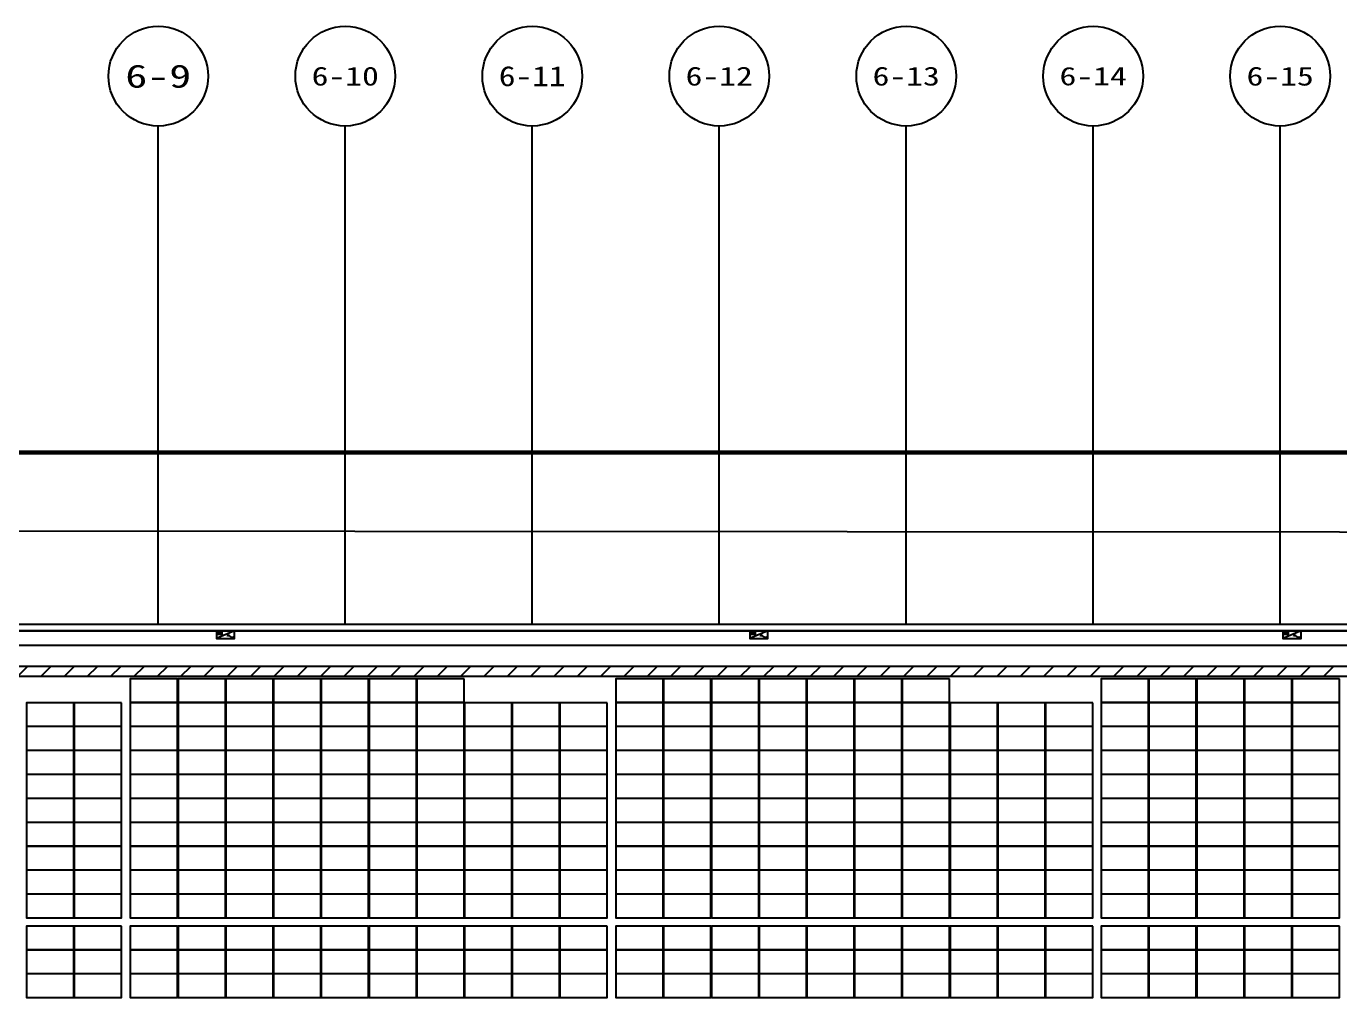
# Model space of a CAD drawing. Header units: metres. Extents: x 1218 to 2690, y 1163 to 1758.
# Drawn here: x 2149.3 to 2212.5, y 1476.2 to 1522.9 of the extents above; entities that cross this region are included whole.
import ezdxf
from ezdxf.enums import TextEntityAlignment as Align

# ---------------------------------------------------------------- set-up
doc = ezdxf.new("R2010")
doc.units = ezdxf.units.M
for name, color, linetype in [('AXIS', 3, 'Continuous'), ('AXIS_TEXT', 7, 'Continuous'), ('WALL', 9, 'Continuous'), ('单元区域外轮廓', 7, 'ByLayer'), ('屋脊线', 7, 'ByLayer'), ('接线图文字', 7, 'Continuous'), ('电缆通道', 7, 'ByLayer'), ('组件', 7, 'ByLayer'), ('运维走道板', 1, 'Continuous'), ('逆变器', 7, 'ByLayer')]:
    doc.layers.add(name, color=color, linetype=linetype)
doc.styles.add('COMPLEX', font='COMPLEX')

# ---------------------------------------------------------------- blocks, each defined once
blk = doc.blocks.new('_AXISO')
blk.add_circle((0, 0), 0.5)
at = {"layer": 'AXIS_TEXT', "style": 'COMPLEX', "width": 1.041667}
blk.add_attdef('A', text='', height=0.56, dxfattribs=at).set_placement((-0.25, -0.28), (0.25, -0.28), align=Align.FIT)
blk = doc.blocks.new('DT1')
at = {"layer": 'AXIS', "color": 252, "true_color": 0x939598}
for p, q in [((948160, 2023104), (948160, 2047104)), ((957160, 2023104), (957160, 2047104)), ((966160, 2023104), (966160, 2047104)), ((975160, 2023104), (975160, 2047104)), ((984160, 2023104), (984160, 2047104)), ((993160, 2023104), (993160, 2047104)), ((1002160, 2023104), (1002160, 2047104))]:
    blk.add_line(p, q, dxfattribs=at)
at = {"layer": 'WALL'}
for p, q in [((1243660, 2023104), (77860, 2023104)), ((1243360, 2022804), (78160, 2022804))]:
    blk.add_line(p, q, dxfattribs=at)
blk.add_lwpolyline([(1182610, 2022104), (875710, 2022104)], dxfattribs=at)
at = {"layer": 'AXIS', "color": 252, "true_color": 0x939598}
ref = blk.add_blockref('_AXISO', (948160, 2049504), dxfattribs=dict(at, xscale=4800, yscale=4800, zscale=4800))
ref.add_attrib('A', '6-9', dxfattribs={"layer": 'AXIS_TEXT', "height": 1110}).set_placement((946574, 2048949), (949746, 2048949), align=Align.FIT)
ref = blk.add_blockref('_AXISO', (957160, 2049504), dxfattribs=dict(at, xscale=4800, yscale=4800, zscale=4800))
ref.add_attrib('A', '6-10', dxfattribs={"layer": 'AXIS_TEXT', "height": 906}).set_placement((955542, 2049051), (958778, 2049051), align=Align.FIT)
ref = blk.add_blockref('_AXISO', (966160, 2049504), dxfattribs=dict(at, xscale=4800, yscale=4800, zscale=4800))
ref.add_attrib('A', '6-11', dxfattribs={"layer": 'AXIS_TEXT', "height": 965.5}).set_placement((964551, 2049021), (967769, 2049021), align=Align.FIT)
ref = blk.add_blockref('_AXISO', (975160, 2049504), dxfattribs=dict(at, xscale=4800, yscale=4800, zscale=4800))
ref.add_attrib('A', '6-12', dxfattribs={"layer": 'AXIS_TEXT', "height": 906}).set_placement((973542, 2049051), (976778, 2049051), align=Align.FIT)
ref = blk.add_blockref('_AXISO', (984160, 2049504), dxfattribs=dict(at, xscale=4800, yscale=4800, zscale=4800))
ref.add_attrib('A', '6-13', dxfattribs={"layer": 'AXIS_TEXT', "height": 906}).set_placement((982542, 2049051), (985778, 2049051), align=Align.FIT)
ref = blk.add_blockref('_AXISO', (993160, 2049504), dxfattribs=dict(at, xscale=4800, yscale=4800, zscale=4800))
ref.add_attrib('A', '6-14', dxfattribs={"layer": 'AXIS_TEXT', "height": 884.1}).set_placement((991539, 2049062), (994781, 2049062), align=Align.FIT)
ref = blk.add_blockref('_AXISO', (1002160, 2049504), dxfattribs=dict(at, xscale=4800, yscale=4800, zscale=4800))
ref.add_attrib('A', '6-15', dxfattribs={"layer": 'AXIS_TEXT', "height": 906}).set_placement((1000542, 2049051), (1003778, 2049051), align=Align.FIT)
blk = doc.blocks.new('*U582')
at = {"layer": '单元区域外轮廓', "color": 2}
blk.add_polyline3d([(582600, -78700, 12000), (-582600, -78700, 12000), (-582600, 78700, 12000), (582600, 78700, 12000)], close=True, dxfattribs=at)
at = {"flags": 1}
for tag in ['unit_id', 'unit_name', 'parapet_height', 'ground_elevation', 'is_enable_parapet']:
    blk.add_attdef(tag, (0, 0), '', height=2.5, dxfattribs=at)
blk = doc.blocks.new('*U583')
at = {"layer": '屋脊线', "color": 30}
blk.add_line((582600, 78700, 12000), (-582600, 78700, 12000), dxfattribs=at)
at = {"flags": 1}
for tag in ['unit_id', 'unit_name']:
    blk.add_attdef(tag, (0, 0), '', height=2.5, dxfattribs=at)
blk = doc.blocks.new('*U586')
at = {"color": 0}
blk.add_polyline3d([(0, 0, 0), (-227.8, 0, 0), (-227.8, -113.3, 5.8), (0, -113.3, 5.8)], close=True, dxfattribs=at)
at = {"flags": 1}
for tag in ['mounting-hole-spacing1', 'mounting-hole-spacing2', 'module-material', 'vmpo', 'voco', 'silicon-material', 'panel-length', 'panel-width', 'panel-height', 'userid', 'theme', 'note', 'name', 'pmax', 'company-name', 'id', 'impo', 'isco']:
    blk.add_attdef(tag, (0, 0), '', height=2.5, dxfattribs=at)
blk = doc.blocks.new('*U587')
at = {"layer": '组件', "color": 13}
for p in [(28833.2, 7639.6, 1221.7), (28333.4, 7524.4, 1227.6), (28563.2, 7524.4, 1227.6), (28833.2, 7524.4, 1227.6), (28333.4, 7409.1, 1233.4), (28563.2, 7409.1, 1233.4), (28833.2, 7409.1, 1233.4), (28333.4, 7293.9, 1239.3), (28563.2, 7293.9, 1239.3), (28833.2, 7293.9, 1239.3), (28333.4, 7178.6, 1245.1), (28563.2, 7178.6, 1245.1), (28833.2, 7178.6, 1245.1), (28333.4, 7063.4, 1251), (28563.2, 7063.4, 1251), (28833.2, 7063.4, 1251), (28333.4, 6948.1, 1256.9), (28563.2, 6948.1, 1256.9), (28333.4, 6832.9, 1262.7), (28563.2, 6832.9, 1262.7), (28333.4, 6717.6, 1268.6), (28563.2, 6717.6, 1268.6), (28333.4, 6602.4, 1274.4), (28563.2, 6602.4, 1274.4)]:
    blk.add_blockref('*U586', p, dxfattribs=at)
at = {"layer": '组件', "color": 72}
for p in [(29063, 7639.6, 1221.7), (29292.8, 7639.6, 1221.7), (29522.6, 7639.6, 1221.7), (29752.4, 7639.6, 1221.7), (29982.2, 7639.6, 1221.7), (30212, 7639.6, 1221.7), (31170.3, 7639.6, 1221.7), (29063, 7524.4, 1227.6), (29292.8, 7524.4, 1227.6), (29522.6, 7524.4, 1227.6), (29752.4, 7524.4, 1227.6), (29982.2, 7524.4, 1227.6), (30212, 7524.4, 1227.6), (30441.8, 7524.4, 1227.6), (30671.6, 7524.4, 1227.6), (30901.4, 7524.4, 1227.6), (31170.3, 7524.4, 1227.6), (29063, 7409.1, 1233.4), (29292.8, 7409.1, 1233.4), (29522.6, 7409.1, 1233.4), (29752.4, 7409.1, 1233.4), (29982.2, 7409.1, 1233.4), (30212, 7409.1, 1233.4), (30441.8, 7409.1, 1233.4), (30671.6, 7409.1, 1233.4), (30901.4, 7409.1, 1233.4), (31170.3, 7409.1, 1233.4), (29063, 7293.9, 1239.3), (29292.8, 7293.9, 1239.3), (29522.6, 7293.9, 1239.3), (29752.4, 7293.9, 1239.3), (29982.2, 7293.9, 1239.3), (30212, 7293.9, 1239.3), (30441.8, 7293.9, 1239.3), (30671.6, 7293.9, 1239.3), (30901.4, 7293.9, 1239.3), (31170.3, 7293.9, 1239.3), (31400.1, 7293.9, 1239.3), (29063, 7178.6, 1245.1), (29292.8, 7178.6, 1245.1), (29522.6, 7178.6, 1245.1), (29752.4, 7178.6, 1245.1), (29982.2, 7178.6, 1245.1), (30212, 7178.6, 1245.1), (30441.8, 7178.6, 1245.1), (30671.6, 7178.6, 1245.1), (30901.4, 7178.6, 1245.1), (31170.3, 7178.6, 1245.1), (31400.1, 7178.6, 1245.1), (29063, 7063.4, 1251), (29292.8, 7063.4, 1251), (29522.6, 7063.4, 1251), (29752.4, 7063.4, 1251), (29982.2, 7063.4, 1251), (30212, 7063.4, 1251), (30441.8, 7063.4, 1251), (30671.6, 7063.4, 1251), (30901.4, 7063.4, 1251), (31170.3, 7063.4, 1251), (31400.1, 7063.4, 1251), (28833.2, 6948.1, 1256.9), (29063, 6948.1, 1256.9), (29292.8, 6948.1, 1256.9), (29522.6, 6948.1, 1256.9), (29752.4, 6948.1, 1256.9), (29982.2, 6948.1, 1256.9), (30212, 6948.1, 1256.9), (30441.8, 6948.1, 1256.9), (30671.6, 6948.1, 1256.9), (30901.4, 6948.1, 1256.9), (31170.3, 6948.1, 1256.9), (31400.1, 6948.1, 1256.9), (28833.2, 6832.9, 1262.7), (29063, 6832.9, 1262.7), (29292.8, 6832.9, 1262.7), (29522.6, 6832.9, 1262.7), (29752.4, 6832.9, 1262.7), (29982.2, 6832.9, 1262.7), (30212, 6832.9, 1262.7), (30441.8, 6832.9, 1262.7), (30671.6, 6832.9, 1262.7), (30901.4, 6832.9, 1262.7), (31170.3, 6832.9, 1262.7), (31400.1, 6832.9, 1262.7), (28833.2, 6717.6, 1268.6), (29063, 6717.6, 1268.6), (29292.8, 6717.6, 1268.6), (29522.6, 6717.6, 1268.6), (29752.4, 6717.6, 1268.6), (29982.2, 6717.6, 1268.6), (30212, 6717.6, 1268.6), (30441.8, 6717.6, 1268.6), (30671.6, 6717.6, 1268.6), (30901.4, 6717.6, 1268.6), (31170.3, 6717.6, 1268.6), (31400.1, 6717.6, 1268.6), (28833.2, 6602.4, 1274.4), (29063, 6602.4, 1274.4), (29292.8, 6602.4, 1274.4), (29522.6, 6602.4, 1274.4), (29752.4, 6602.4, 1274.4), (29982.2, 6602.4, 1274.4), (30212, 6602.4, 1274.4), (30441.8, 6602.4, 1274.4), (30671.6, 6602.4, 1274.4), (30901.4, 6602.4, 1274.4), (31170.3, 6602.4, 1274.4), (31400.1, 6602.4, 1274.4), (28333.4, 6449.1, 1282.2), (28563.2, 6449.1, 1282.2), (28833.2, 6449.1, 1282.2), (29063, 6449.1, 1282.2), (29292.8, 6449.1, 1282.2), (29522.6, 6449.1, 1282.2), (29752.4, 6449.1, 1282.2), (29982.2, 6449.1, 1282.2), (30212, 6449.1, 1282.2), (30441.8, 6449.1, 1282.2), (30671.6, 6449.1, 1282.2), (28333.4, 6333.9, 1288.1), (28563.2, 6333.9, 1288.1), (28833.2, 6333.9, 1288.1), (29063, 6333.9, 1288.1), (29292.8, 6333.9, 1288.1), (29522.6, 6333.9, 1288.1), (29752.4, 6333.9, 1288.1), (29982.2, 6333.9, 1288.1), (30212, 6333.9, 1288.1), (30441.8, 6333.9, 1288.1), (30671.6, 6333.9, 1288.1), (28333.4, 6218.6, 1293.9), (28563.2, 6218.6, 1293.9), (28833.2, 6218.6, 1293.9), (29063, 6218.6, 1293.9), (29292.8, 6218.6, 1293.9), (29522.6, 6218.6, 1293.9), (29752.4, 6218.6, 1293.9), (29982.2, 6218.6, 1293.9), (30212, 6218.6, 1293.9), (30441.8, 6218.6, 1293.9), (30671.6, 6218.6, 1293.9)]:
    blk.add_blockref('*U586', p, dxfattribs=at)
at = {"layer": '组件', "color": 220}
for p in [(31400.1, 7639.6, 1221.7), (31629.9, 7639.6, 1221.7), (31859.7, 7639.6, 1221.7), (32089.5, 7639.6, 1221.7), (32319.3, 7639.6, 1221.7), (32549.1, 7639.6, 1221.7), (33506.5, 7639.6, 1221.7), (33736.3, 7639.6, 1221.7), (33966.1, 7639.6, 1221.7), (31400.1, 7524.4, 1227.6), (31629.9, 7524.4, 1227.6), (31859.7, 7524.4, 1227.6), (32089.5, 7524.4, 1227.6), (32319.3, 7524.4, 1227.6), (32549.1, 7524.4, 1227.6), (32778.9, 7524.4, 1227.6), (33008.7, 7524.4, 1227.6), (33238.5, 7524.4, 1227.6), (33506.5, 7524.4, 1227.6), (33736.3, 7524.4, 1227.6), (33966.1, 7524.4, 1227.6), (31400.1, 7409.1, 1233.4), (31629.9, 7409.1, 1233.4), (31859.7, 7409.1, 1233.4), (32089.5, 7409.1, 1233.4), (32319.3, 7409.1, 1233.4), (32549.1, 7409.1, 1233.4), (32778.9, 7409.1, 1233.4), (33008.7, 7409.1, 1233.4), (33238.5, 7409.1, 1233.4), (33506.5, 7409.1, 1233.4), (33736.3, 7409.1, 1233.4), (33966.1, 7409.1, 1233.4), (31629.9, 7293.9, 1239.3), (31859.7, 7293.9, 1239.3), (32089.5, 7293.9, 1239.3), (32319.3, 7293.9, 1239.3), (32549.1, 7293.9, 1239.3), (32778.9, 7293.9, 1239.3), (33008.7, 7293.9, 1239.3), (33238.5, 7293.9, 1239.3), (33506.5, 7293.9, 1239.3), (33736.3, 7293.9, 1239.3), (33966.1, 7293.9, 1239.3), (31629.9, 7178.6, 1245.1), (31859.7, 7178.6, 1245.1), (32089.5, 7178.6, 1245.1), (32319.3, 7178.6, 1245.1), (32549.1, 7178.6, 1245.1), (32778.9, 7178.6, 1245.1), (33008.7, 7178.6, 1245.1), (33238.5, 7178.6, 1245.1), (33506.5, 7178.6, 1245.1), (33736.3, 7178.6, 1245.1), (33966.1, 7178.6, 1245.1), (31629.9, 7063.4, 1251), (31859.7, 7063.4, 1251), (32089.5, 7063.4, 1251), (32319.3, 7063.4, 1251), (32549.1, 7063.4, 1251), (32778.9, 7063.4, 1251), (33008.7, 7063.4, 1251), (33238.5, 7063.4, 1251), (33506.5, 7063.4, 1251), (33736.3, 7063.4, 1251), (33966.1, 7063.4, 1251), (31629.9, 6948.1, 1256.9), (31859.7, 6948.1, 1256.9), (32089.5, 6948.1, 1256.9), (32319.3, 6948.1, 1256.9), (32549.1, 6948.1, 1256.9), (32778.9, 6948.1, 1256.9), (33008.7, 6948.1, 1256.9), (33238.5, 6948.1, 1256.9), (33506.5, 6948.1, 1256.9), (33736.3, 6948.1, 1256.9), (33966.1, 6948.1, 1256.9), (31629.9, 6832.9, 1262.7), (31859.7, 6832.9, 1262.7), (32089.5, 6832.9, 1262.7), (32319.3, 6832.9, 1262.7), (32549.1, 6832.9, 1262.7), (32778.9, 6832.9, 1262.7), (33008.7, 6832.9, 1262.7), (33238.5, 6832.9, 1262.7), (33506.5, 6832.9, 1262.7), (33736.3, 6832.9, 1262.7), (33966.1, 6832.9, 1262.7), (31629.9, 6717.6, 1268.6), (31859.7, 6717.6, 1268.6), (32089.5, 6717.6, 1268.6), (32319.3, 6717.6, 1268.6), (32549.1, 6717.6, 1268.6), (32778.9, 6717.6, 1268.6), (33008.7, 6717.6, 1268.6), (33238.5, 6717.6, 1268.6), (33506.5, 6717.6, 1268.6), (33736.3, 6717.6, 1268.6), (31629.9, 6602.4, 1274.4), (31859.7, 6602.4, 1274.4), (32089.5, 6602.4, 1274.4), (32319.3, 6602.4, 1274.4), (32549.1, 6602.4, 1274.4), (32778.9, 6602.4, 1274.4), (33008.7, 6602.4, 1274.4), (33238.5, 6602.4, 1274.4), (33506.5, 6602.4, 1274.4), (33736.3, 6602.4, 1274.4), (30901.4, 6449.1, 1282.2), (31170.3, 6449.1, 1282.2), (31400.1, 6449.1, 1282.2), (31629.9, 6449.1, 1282.2), (31859.7, 6449.1, 1282.2), (32089.5, 6449.1, 1282.2), (32319.3, 6449.1, 1282.2), (32549.1, 6449.1, 1282.2), (32778.9, 6449.1, 1282.2), (33008.7, 6449.1, 1282.2), (33238.5, 6449.1, 1282.2), (30901.4, 6333.9, 1288.1), (31170.3, 6333.9, 1288.1), (31400.1, 6333.9, 1288.1), (31629.9, 6333.9, 1288.1), (31859.7, 6333.9, 1288.1), (32089.5, 6333.9, 1288.1), (32319.3, 6333.9, 1288.1), (32549.1, 6333.9, 1288.1), (32778.9, 6333.9, 1288.1), (33008.7, 6333.9, 1288.1), (33238.5, 6333.9, 1288.1), (30901.4, 6218.6, 1293.9), (31170.3, 6218.6, 1293.9), (31400.1, 6218.6, 1293.9), (31629.9, 6218.6, 1293.9), (31859.7, 6218.6, 1293.9), (32089.5, 6218.6, 1293.9), (32319.3, 6218.6, 1293.9), (32549.1, 6218.6, 1293.9), (32778.9, 6218.6, 1293.9), (33008.7, 6218.6, 1293.9), (33238.5, 6218.6, 1293.9)]:
    blk.add_blockref('*U586', p, dxfattribs=at)
at = {"layer": '组件', "color": 12}
for p in [(34195.9, 7639.6, 1221.7), (34425.7, 7639.6, 1221.7), (34195.9, 7524.4, 1227.6), (34425.7, 7524.4, 1227.6), (34195.9, 7409.1, 1233.4), (34425.7, 7409.1, 1233.4), (34195.9, 7293.9, 1239.3), (34425.7, 7293.9, 1239.3), (34195.9, 7178.6, 1245.1), (34425.7, 7178.6, 1245.1), (34195.9, 7063.4, 1251), (34425.7, 7063.4, 1251), (34195.9, 6948.1, 1256.9), (34425.7, 6948.1, 1256.9), (34195.9, 6832.9, 1262.7), (34425.7, 6832.9, 1262.7), (33966.1, 6717.6, 1268.6), (34195.9, 6717.6, 1268.6), (34425.7, 6717.6, 1268.6), (33966.1, 6602.4, 1274.4), (34195.9, 6602.4, 1274.4), (34425.7, 6602.4, 1274.4), (33506.5, 6449.1, 1282.2), (33736.3, 6449.1, 1282.2), (33966.1, 6449.1, 1282.2), (34195.9, 6449.1, 1282.2), (34425.7, 6449.1, 1282.2), (33506.5, 6333.9, 1288.1), (33736.3, 6333.9, 1288.1), (33966.1, 6333.9, 1288.1), (34195.9, 6333.9, 1288.1), (34425.7, 6333.9, 1288.1), (33506.5, 6218.6, 1293.9), (33736.3, 6218.6, 1293.9), (33966.1, 6218.6, 1293.9), (34195.9, 6218.6, 1293.9), (34425.7, 6218.6, 1293.9)]:
    blk.add_blockref('*U586', p, dxfattribs=at)
at = {"flags": 1}
for tag in ['offset-x', 'offset-y', 'mode', 'tilt', 'azimuth', 'align', 'array-mode', 'panel-x', 'panel-y', 'panel-per-row', 'bracket-type', 'bracket-value', 'row-per-array']:
    blk.add_attdef(tag, (0, 0), '', height=2.5, dxfattribs=at)
blk = doc.blocks.new('*U640', base_point=(43.5, 18.1))
at = {"color": 0}
for p, q in [((0, 0), (87, 36.1)), ((56.7, 18.2), (81.7, 18.2)), ((56.7, 9.6), (81.7, 9.6))]:
    blk.add_line(p, q, dxfattribs=at)
blk.add_lwpolyline([(0, 0), (87, 0), (87, 36.1), (0, 36.1)], close=True, dxfattribs=at)
blk.add_lwpolyline([(4.7, 27, -0.6815), (15.8, 30.2), (25.5, 23.7, 0.6815), (36.6, 27)], format="xyb", dxfattribs=at)
blk = doc.blocks.new('*U641', base_point=(43.5, 18.1))
at = {"color": 0}
for p, q in [((0, 0), (87, 36.1)), ((56.7, 18.2), (81.7, 18.2)), ((56.7, 9.6), (81.7, 9.6))]:
    blk.add_line(p, q, dxfattribs=at)
blk.add_lwpolyline([(0, 0), (87, 0), (87, 36.1), (0, 36.1)], close=True, dxfattribs=at)
blk.add_lwpolyline([(4.7, 27, -0.6815), (15.8, 30.2), (25.5, 23.7, 0.6815), (36.6, 27)], format="xyb", dxfattribs=at)
blk = doc.blocks.new('*U642', base_point=(43.5, 18.1))
at = {"color": 0}
for p, q in [((0, 0), (87, 36.1)), ((56.7, 18.2), (81.7, 18.2)), ((56.7, 9.6), (81.7, 9.6))]:
    blk.add_line(p, q, dxfattribs=at)
blk.add_lwpolyline([(0, 0), (87, 0), (87, 36.1), (0, 36.1)], close=True, dxfattribs=at)
blk.add_lwpolyline([(4.7, 27, -0.6815), (15.8, 30.2), (25.5, 23.7, 0.6815), (36.6, 27)], format="xyb", dxfattribs=at)

msp = doc.modelspace()

# ---------------------------------------------------------------- hatches: boundary and pattern name
at = {"layer": '运维走道板'}
h = msp.add_hatch(dxfattribs=at)
h.set_pattern_fill('ANSI31', color=1, scale=0.5)
h.set_pattern_definition([(45, (3496.791, -2326.28056), (-0.561266, 0.561266), [])])
h.paths.add_polyline_path([(2084.171, 1492.159), (2450.199, 1492.159), (2450.199, 1491.659), (2084.171, 1491.659)])

# ---------------------------------------------------------------- linework, layer by layer
at = {"layer": '单元区域外轮廓', "color": 4, "elevation": 12}
msp.add_lwpolyline([(2450.821, 1336.45), (1285.621, 1336.45), (1285.621, 1493.85), (2450.821, 1493.85)], close=True, dxfattribs=at)
at = {"layer": '接线图文字', "color": 2, "const_width": 0.2, "elevation": 12.3}
msp.add_lwpolyline([(1393.993, 1502.439), (2466.121, 1502.439)], dxfattribs=at)
at = {"layer": '电缆通道', "color": 6}
msp.add_polyline3d([(1975.478, 1498.77, 0.01), (2236.178, 1498.604, 0.01)], dxfattribs=at)
at = {"layer": '运维走道板', "elevation": 12.3}
msp.add_lwpolyline([(2084.171, 1492.159), (2450.199, 1492.159), (2450.199, 1491.659), (2084.171, 1491.659), (2084.171, 1492.159)], dxfattribs=at)

# ---------------------------------------------------------------- block references
at = {"xscale": 0.001, "yscale": 0.001, "zscale": 0.001}
msp.add_blockref('DT1', (1207.461, -528.954, 12.3), dxfattribs=at)
at = {"layer": '单元区域外轮廓', "xscale": 0.001, "yscale": 0.001, "zscale": 0.001}
msp.add_blockref('*U582', (1868.221, 1415.15), dxfattribs=at)
at = {"layer": '屋脊线', "xscale": 0.001, "yscale": 0.001, "zscale": 0.001}
msp.add_blockref('*U583', (1868.221, 1415.15), dxfattribs=at)
at = {"layer": '组件', "xscale": 0.01, "yscale": 0.01, "zscale": 0.01}
msp.add_blockref('*U587', (1868.221, 1415.15), dxfattribs=at)
at = {"layer": '逆变器', "xscale": 0.01, "yscale": 0.01, "zscale": 0.01, "rotation": 180}
for name, p in [('*U640', (2158.862, 1493.669, 12.577)), ('*U641', (2184.53, 1493.669, 12.577)), ('*U642', (2210.19, 1493.669, 12.577))]:
    msp.add_blockref(name, p, dxfattribs=at)

doc.saveas('drawing.dxf')
